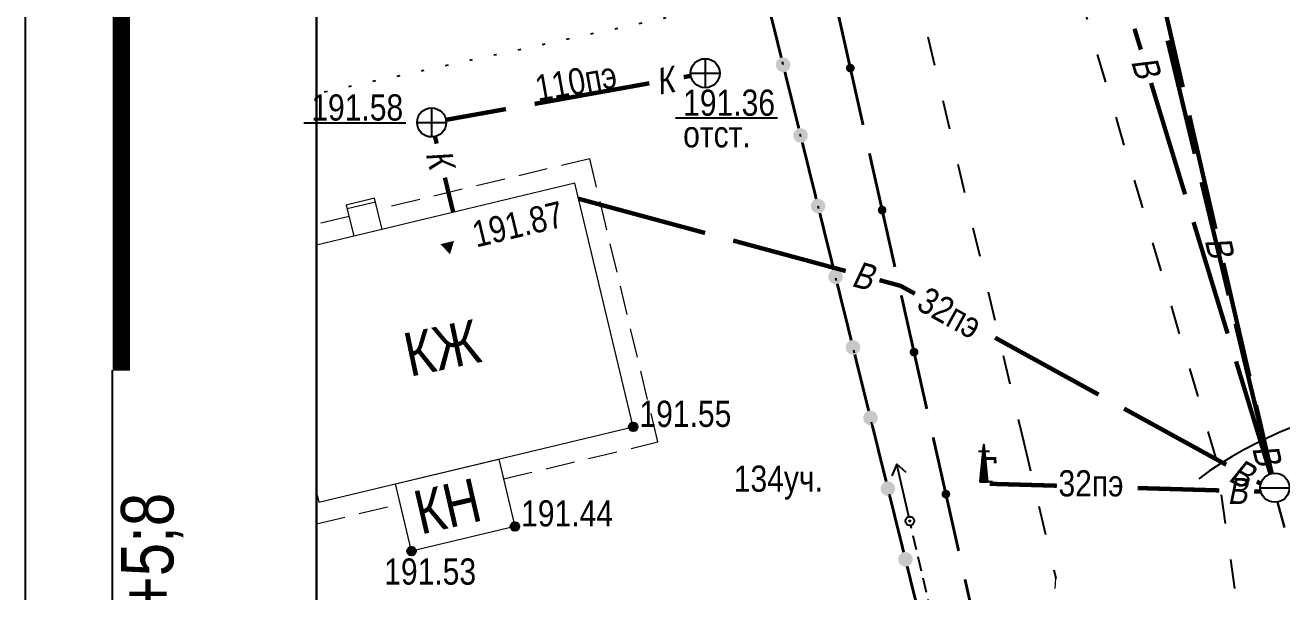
# Model space of a CAD drawing. Header units: millimetres. Extents: x 5990 to 6530, y 11480 to 11770.
# Drawn here: x 5990 to 6033.13, y 11625.38 to 11644.85 of the extents above; entities that cross this region are included whole.
import ezdxf
from ezdxf.enums import TextEntityAlignment as Align

# ---------------------------------------------------------------- set-up
doc = ezdxf.new("R2010")
doc.units = ezdxf.units.MM
for name, pattern in [('23', [3, 2, -1]), ('46200000', [3, 2, -1]), ('61342000', [4.5, 2, -2.5]), ('71999999', [1.7, 0.2, -1.5]), ('g5_01_5x1_5', [1.5, 0.75, -0.75]), ('g5_122', [5, 4, -1])]:
    doc.linetypes.add(name, pattern=pattern)
for name, color, linetype in [('01 ПЛАНШЕТ', 7, 'Continuous'), ('02 ПЛАНОВО-ВЫСОТНОЕ ОБОСНОВАНИЕ', 7, 'Continuous'), ('03 ЗДАНИЯ И ИХ ЧАСТИ', 7, 'Continuous'), ('06 ВОДОПРОВОД', 7, 'Continuous'), ('08 ЛЭП', 7, 'Continuous'), ('09 СВЯЗЬ', 7, 'Continuous'), ('10 КАНАЛИЗАЦИЯ', 7, 'Continuous'), ('13 АВТОМОБИЛЬНЫЕ ДОРОГИ', 7, 'Continuous'), ('15 РЕЛЬЕФ', 7, 'Continuous'), ('16 РАСТИТЕЛЬНОСТЬ ГРУНТЫ И БОЛОТА', 7, 'Continuous'), ('17 ОГРАЖДЕНИЯ', 7, 'Continuous')]:
    doc.layers.add(name, color=color, linetype=linetype)
doc.layers.add('18 ГРАНИЦА ТОПОСЪЕМКИ', color=7, linetype='Continuous', plot=False)
doc.styles.add('Д-431', font='ARIALNI_1.TTF', dxfattribs={"height": 0.9})
doc.styles.add('Р-131', font='ARIALN.TTF')

# ---------------------------------------------------------------- blocks, each defined once
blk = doc.blocks.new('67112000')
at = {"layer": '03 ЗДАНИЯ И ИХ ЧАСТИ', "insert": (0, 0.208), "char_height": 3, "width": 0.64708, "attachment_point": 5, "rotation": 359.26852, "style": 'Р-131'}
blk.add_mtext('КЖ', dxfattribs=at)
blk = doc.blocks.new('*U30')
at = {"insert": (0, 0), "char_height": 3, "width": 0.64708, "attachment_point": 5, "style": 'Р-131'}
blk.add_mtext('КН', dxfattribs=at)
blk = doc.blocks.new('31664000')
for p, q in [((-0.364, 2.1), (0.386, 2.1)), ((-0.084, 0), (-0.084, 1.76)), ((-0.074, 0), (-0.074, 1.86)), ((-0.064, 0), (-0.064, 1.96)), ((-0.054, 0), (-0.054, 2.06)), ((-0.044, 0), (-0.044, 2.16)), ((-0.034, 0), (-0.034, 2.26)), ((-0.014, 0), (-0.014, 2.36)), ((-0.004, 0), (-0.004, 2.47)), ((0.006, 0), (0.006, 2.56)), ((0.016, 0), (0.016, 2.45)), ((0.026, 0), (0.026, 2.35)), ((0.036, 0), (0.036, 2.25)), ((0.046, 0), (0.046, 2.15)), ((0.056, 0), (0.056, 2.04)), ((0.066, 0), (0.066, 1.94)), ((0.076, 0), (0.076, 1.84)), ((0.086, 0), (0.086, 1.74)), ((-0.164, 0), (-0.164, 0.95)), ((-0.154, 0), (-0.154, 1.05)), ((-0.144, 0), (-0.144, 1.15)), ((-0.134, 0), (-0.134, 1.25)), ((-0.124, 0), (-0.124, 1.35)), ((-0.114, 0), (-0.114, 1.45)), ((-0.104, 0), (-0.104, 1.55)), ((-0.094, 0), (-0.094, 1.66)), ((0.096, 0), (0.096, 1.63)), ((0.106, 0), (0.106, 1.53)), ((0.116, 0), (0.116, 1.43)), ((0.126, 0), (0.126, 1.33)), ((0.136, 0), (0.136, 1.22)), ((0.146, 0), (0.146, 1.12)), ((0.156, 0), (0.156, 1.02)), ((0.166, 0), (0.166, 0.92)), ((-0.254, 0), (-0.254, 0.03)), ((-0.244, 0), (-0.244, 0.13)), ((-0.234, 0), (-0.234, 0.24)), ((-0.224, 0), (-0.224, 0.34)), ((-0.214, 0), (-0.214, 0.44)), ((-0.204, 0), (-0.204, 0.54)), ((-0.194, 0), (-0.194, 0.64)), ((-0.184, 0), (-0.184, 0.74)), ((-0.174, 0), (-0.174, 0.84)), ((0.176, 0), (0.176, 0.81)), ((0.186, 0), (0.186, 0.71)), ((0.196, 0), (0.196, 0.61)), ((0.206, 0), (0.206, 0.51)), ((0.216, 0), (0.216, 0.4)), ((0.226, 0), (0.226, 0.3)), ((0.236, 0), (0.236, 0.2)), ((0.246, 0), (0.247, 0.068))]:
    blk.add_line(p, q)
for points in [[(0.586, 0), (-0.254, 0), (0.006, 2.56), (0.254, 0)], [(-0.254, 0), (0.254, 0)]]:
    blk.add_lwpolyline(points)
for points in [[(0.076, 1.7), (0.076, 1.5), (0.856, 1.7), (0.666, 1.5)], [(0.856, 1.7), (0.666, 1.5), (0.886, 1.27), (0.686, 1.26)]]:
    blk.add_trace(points)
at = {"style": 'Д-431'}
blk.add_attdef('Z', (1.487, -0.158), '', height=1.8, dxfattribs=at)
blk = doc.blocks.new('g5_115_1')
at = {"color": 0}
for points in [[(0, 0), (2, 0)], [(1.647, -0.252), (2, 0), (1.647, 0.252)]]:
    blk.add_lwpolyline(points, dxfattribs=at)
blk = doc.blocks.new('51321399')
at = {"layer": '08 ЛЭП', "xscale": 2, "yscale": 2, "zscale": 2}
blk.add_blockref('g5_115_1', (0, 0), dxfattribs=at)
blk = doc.blocks.new('*U40')
at = {"linetype": '23', "ltscale": 0.5}
blk.add_line((0, 0), (8.03, 0.305), dxfattribs=at)
for points in [[(-0.113, -0.484), (-0.28, -0.409), (-0.351, -0.348), (-0.461, -0.183), (-0.495, -0.034), (-0.487, 0.101), (-0.427, 0.248), (-0.303, 0.391), (-0.188, 0.46), (-0.019, 0.497), (0.01, 0.497), (0.147, 0.474), (0.254, 0.425), (0.363, 0.338), (0.43, 0.244), (0.474, 0.139), (0.494, 0.028), (0.483, -0.112), (0.43, -0.25), (0.348, -0.356), (0.229, -0.441), (0.099, -0.485), (-0.024, -0.496)], [(7.929, 0.027), (7.875, 0.054), (7.805, 0.114), (7.763, 0.181), (7.735, 0.3), (7.752, 0.4), (7.793, 0.479), (7.826, 0.518), (7.864, 0.549), (7.911, 0.575), (7.955, 0.59), (7.99, 0.597), (8.026, 0.6), (8.062, 0.599), (8.088, 0.594), (8.138, 0.58), (8.19, 0.553), (8.228, 0.523), (8.273, 0.471), (8.307, 0.401), (8.323, 0.319), (8.313, 0.228), (8.279, 0.15), (8.221, 0.083), (8.152, 0.038), (8.128, 0.028), (8.088, 0.016), (8.043, 0.011), (7.961, 0.019)]]:
    blk.add_wipeout(points)
for centre, radius in [((0, 0), 0.5), ((0, 0), 0.04), ((8.03, 0.305), 0.3), ((8.03, 0.305), 0.04)]:
    blk.add_circle(centre, radius)
blk = doc.blocks.new('*U44')
blk.add_lwpolyline([(-8.773, -0.021), (-1.773, -0.021)])
at = {"style": 'Д-431'}
blk.add_attdef('Z1', text='', height=1.8, dxfattribs=at).set_placement((2.048, 1.921), align=Align.TOP_LEFT)
for tag, p in [('Z2', (2.048, -2.047)), ('Z3', (-8.207, -4.031)), ('Z4', (-8.207, -6.097))]:
    blk.add_attdef(tag, p, '', height=1.8, dxfattribs=at)
blk.add_wipeout([(-0.114, -0.994), (-0.174, -0.985), (-0.244, -0.97), (-0.278, -0.961), (-0.356, -0.935), (-0.414, -0.91), (-0.492, -0.871), (-0.567, -0.824), (-0.619, -0.785), (-0.671, -0.741), (-0.711, -0.704), (-0.773, -0.635), (-0.798, -0.602), (-0.831, -0.556), (-0.864, -0.503), (-0.898, -0.44), (-0.936, -0.353), (-0.951, -0.308), (-0.966, -0.257), (-0.984, -0.18), (-0.995, -0.101), (-1, -0.027), (-0.999, 0.035), (-0.994, 0.11), (-0.988, 0.157), (-0.98, 0.197), (-0.962, 0.272), (-0.95, 0.312), (-0.936, 0.351), (-0.92, 0.391), (-0.901, 0.433), (-0.879, 0.478), (-0.872, 0.489), (-0.863, 0.505), (-0.855, 0.519), (-0.848, 0.53), (-0.838, 0.546), (-0.829, 0.559), (-0.818, 0.575), (-0.809, 0.588), (-0.802, 0.598), (-0.793, 0.609), (-0.769, 0.64), (-0.76, 0.65), (-0.749, 0.662), (-0.741, 0.671), (-0.729, 0.684), (-0.722, 0.692), (-0.711, 0.703), (-0.7, 0.714), (-0.687, 0.726), (-0.673, 0.739), (-0.665, 0.747), (-0.646, 0.763), (-0.636, 0.771), (-0.624, 0.782), (-0.61, 0.792), (-0.598, 0.802), (-0.584, 0.812), (-0.564, 0.826), (-0.554, 0.833), (-0.531, 0.847), (-0.518, 0.856), (-0.505, 0.863), (-0.49, 0.872), (-0.472, 0.881), (-0.461, 0.887), (-0.445, 0.896), (-0.427, 0.904), (-0.363, 0.932), (-0.333, 0.943), (-0.306, 0.952), (-0.267, 0.964), (-0.22, 0.976), (-0.158, 0.987), (-0.104, 0.995), (0, 1), (0.098, 0.995), (0.161, 0.987), (0.22, 0.975), (0.304, 0.953), (0.363, 0.932), (0.482, 0.876), (0.56, 0.829), (0.633, 0.774), (0.732, 0.682), (0.806, 0.593), (0.855, 0.518), (0.941, 0.339), (0.977, 0.213), (0.991, 0.132), (0.997, 0.071), (1, 0.015), (0.997, -0.08), (0.974, -0.226), (0.944, -0.33), (0.911, -0.413), (0.883, -0.469), (0.859, -0.512), (0.824, -0.566), (0.792, -0.611), (0.757, -0.653), (0.718, -0.696), (0.664, -0.748), (0.632, -0.775), (0.596, -0.803), (0.545, -0.838), (0.498, -0.867), (0.428, -0.904), (0.381, -0.925), (0.309, -0.951), (0.237, -0.972), (0.178, -0.984), (0.069, -0.998), (-0.048, -0.999)])
for points in [[(0, 1), (0, -1)], [(-1, 0), (1, 0)]]:
    blk.add_lwpolyline(points)
blk.add_circle((0, 0), 1)
blk = doc.blocks.new('*U45')
blk.add_lwpolyline([(-2.029, -3.073), (4.971, -3.073)])
at = {"style": 'Д-431'}
blk.add_attdef('Z1', text='', height=1.8, dxfattribs=at).set_placement((2.048, 1.921), align=Align.TOP_LEFT)
for tag, p in [('Z2', (2.048, -2.047)), ('Z3', (-1.463, -7.083)), ('Z4', (-1.463, -9.149))]:
    blk.add_attdef(tag, p, '', height=1.8, dxfattribs=at)
blk.add_wipeout([(-0.114, -0.994), (-0.174, -0.985), (-0.244, -0.97), (-0.278, -0.961), (-0.356, -0.935), (-0.414, -0.91), (-0.492, -0.871), (-0.567, -0.824), (-0.619, -0.785), (-0.671, -0.741), (-0.711, -0.704), (-0.773, -0.635), (-0.798, -0.602), (-0.831, -0.556), (-0.864, -0.503), (-0.898, -0.44), (-0.936, -0.353), (-0.951, -0.308), (-0.966, -0.257), (-0.984, -0.18), (-0.995, -0.101), (-1, -0.027), (-0.999, 0.035), (-0.994, 0.11), (-0.988, 0.157), (-0.98, 0.197), (-0.962, 0.272), (-0.95, 0.312), (-0.936, 0.351), (-0.92, 0.391), (-0.901, 0.433), (-0.879, 0.478), (-0.872, 0.489), (-0.863, 0.505), (-0.855, 0.519), (-0.848, 0.53), (-0.838, 0.546), (-0.829, 0.559), (-0.818, 0.575), (-0.809, 0.588), (-0.802, 0.598), (-0.793, 0.609), (-0.769, 0.64), (-0.76, 0.65), (-0.749, 0.662), (-0.741, 0.671), (-0.729, 0.684), (-0.722, 0.692), (-0.711, 0.703), (-0.7, 0.714), (-0.687, 0.726), (-0.673, 0.739), (-0.665, 0.747), (-0.646, 0.763), (-0.636, 0.771), (-0.624, 0.782), (-0.61, 0.792), (-0.598, 0.802), (-0.584, 0.812), (-0.564, 0.826), (-0.554, 0.833), (-0.531, 0.847), (-0.518, 0.856), (-0.505, 0.863), (-0.49, 0.872), (-0.472, 0.881), (-0.461, 0.887), (-0.445, 0.896), (-0.427, 0.904), (-0.363, 0.932), (-0.333, 0.943), (-0.306, 0.952), (-0.267, 0.964), (-0.22, 0.976), (-0.158, 0.987), (-0.104, 0.995), (0, 1), (0.098, 0.995), (0.161, 0.987), (0.22, 0.975), (0.304, 0.953), (0.363, 0.932), (0.482, 0.876), (0.56, 0.829), (0.633, 0.774), (0.732, 0.682), (0.806, 0.593), (0.855, 0.518), (0.941, 0.339), (0.977, 0.213), (0.991, 0.132), (0.997, 0.071), (1, 0.015), (0.997, -0.08), (0.974, -0.226), (0.944, -0.33), (0.911, -0.413), (0.883, -0.469), (0.859, -0.512), (0.824, -0.566), (0.792, -0.611), (0.757, -0.653), (0.718, -0.696), (0.664, -0.748), (0.632, -0.775), (0.596, -0.803), (0.545, -0.838), (0.498, -0.867), (0.428, -0.904), (0.381, -0.925), (0.309, -0.951), (0.237, -0.972), (0.178, -0.984), (0.069, -0.998), (-0.048, -0.999)])
for points in [[(0, 1), (0, -1)], [(-1, 0), (1, 0)]]:
    blk.add_lwpolyline(points)
blk.add_circle((0, 0), 1)
blk = doc.blocks.new('48100000')
at = {"color": 7}
blk.add_solid([(-0.075, 0), (-0.555, 0.83), (0.405, 0.83)], dxfattribs=at)
at = {"color": 7, "style": 'Д-431'}
blk.add_attdef('Z', (1.781, -0.064), '', height=1.8, dxfattribs=at)
blk = doc.blocks.new('51361400a')
blk.add_lwpolyline([(1.933, -0.021), (8.933, -0.021)])
at = {"style": 'Д-431'}
blk.add_attdef('Z1', text='', height=1.8, dxfattribs=at).set_placement((2.048, 1.921), align=Align.TOP_LEFT)
for tag, p in [('Z2', (2.048, -2.047)), ('Z3', (2.099, -4.041)), ('Z4', (2.099, -6.107))]:
    blk.add_attdef(tag, p, '', height=1.8, dxfattribs=at)
blk.add_wipeout([(-0.114, -0.994), (-0.174, -0.985), (-0.244, -0.97), (-0.278, -0.961), (-0.356, -0.935), (-0.414, -0.91), (-0.492, -0.871), (-0.567, -0.824), (-0.619, -0.785), (-0.671, -0.741), (-0.711, -0.704), (-0.773, -0.635), (-0.798, -0.602), (-0.831, -0.556), (-0.864, -0.503), (-0.898, -0.44), (-0.936, -0.353), (-0.951, -0.308), (-0.966, -0.257), (-0.984, -0.18), (-0.995, -0.101), (-1, -0.027), (-0.999, 0.035), (-0.994, 0.11), (-0.988, 0.157), (-0.98, 0.197), (-0.962, 0.272), (-0.95, 0.312), (-0.936, 0.351), (-0.92, 0.391), (-0.901, 0.433), (-0.879, 0.478), (-0.872, 0.489), (-0.863, 0.505), (-0.855, 0.519), (-0.848, 0.53), (-0.838, 0.546), (-0.829, 0.559), (-0.818, 0.575), (-0.809, 0.588), (-0.802, 0.598), (-0.793, 0.609), (-0.769, 0.64), (-0.76, 0.65), (-0.749, 0.662), (-0.741, 0.671), (-0.729, 0.684), (-0.722, 0.692), (-0.711, 0.703), (-0.7, 0.714), (-0.687, 0.726), (-0.673, 0.739), (-0.665, 0.747), (-0.646, 0.763), (-0.636, 0.771), (-0.624, 0.782), (-0.61, 0.792), (-0.598, 0.802), (-0.584, 0.812), (-0.564, 0.826), (-0.554, 0.833), (-0.531, 0.847), (-0.518, 0.856), (-0.505, 0.863), (-0.49, 0.872), (-0.472, 0.881), (-0.461, 0.887), (-0.445, 0.896), (-0.427, 0.904), (-0.363, 0.932), (-0.333, 0.943), (-0.306, 0.952), (-0.267, 0.964), (-0.22, 0.976), (-0.158, 0.987), (-0.104, 0.995), (0, 1), (0.098, 0.995), (0.161, 0.987), (0.22, 0.975), (0.304, 0.953), (0.363, 0.932), (0.482, 0.876), (0.56, 0.829), (0.633, 0.774), (0.732, 0.682), (0.806, 0.593), (0.855, 0.518), (0.941, 0.339), (0.977, 0.213), (0.991, 0.132), (0.997, 0.071), (1, 0.015), (0.997, -0.08), (0.974, -0.226), (0.944, -0.33), (0.911, -0.413), (0.883, -0.469), (0.859, -0.512), (0.824, -0.566), (0.792, -0.611), (0.757, -0.653), (0.718, -0.696), (0.664, -0.748), (0.632, -0.775), (0.596, -0.803), (0.545, -0.838), (0.498, -0.867), (0.428, -0.904), (0.381, -0.925), (0.309, -0.951), (0.237, -0.972), (0.178, -0.984), (0.069, -0.998), (-0.048, -0.999)])
blk.add_lwpolyline([(-1, 0), (1, 0)])
blk.add_circle((0, 0), 1)
blk = doc.blocks.new('g5_330')
blk.add_hatch(color=0).paths.add_polyline_path([(0.15, 0, 1), (-0.15, 0, 1)])
at = {"color": 0}
blk.add_circle((0, 0), 0.15, dxfattribs=at)

msp = doc.modelspace()

# ---------------------------------------------------------------- hatches: boundary and pattern name
at = {"layer": '09 СВЯЗЬ', "linetype": 'Continuous', "ltscale": 0.5}
for points in [[(6018.353, 11643.231, 1), (6018.287, 11643.524, 1)], [(6019.446, 11638.352, 1), (6019.38, 11638.645, 1)], [(6020.539, 11633.473, 1), (6020.474, 11633.766, 1)], [(6021.632, 11628.594, 1), (6021.567, 11628.887, 1)]]:
    msp.add_hatch(color=5, dxfattribs=at).paths.add_polyline_path(points)
at = {"layer": '17 ОГРАЖДЕНИЯ', "linetype": 'Continuous', "ltscale": 0.5}
for points in [[(6016.073, 11643.247, 1), (6015.953, 11643.732, 1)], [(6016.673, 11640.82, 1), (6016.553, 11641.305, 1)], [(6017.272, 11638.393, 1), (6017.152, 11638.878, 1)], [(6017.872, 11635.966, 1), (6017.752, 11636.451, 1)], [(6018.472, 11633.539, 1), (6018.352, 11634.024, 1)], [(6019.071, 11631.112, 1), (6018.951, 11631.597, 1)], [(6019.671, 11628.685, 1), (6019.551, 11629.17, 1)], [(6020.271, 11626.258, 1), (6020.151, 11626.743, 1)]]:
    msp.add_hatch(color=256, dxfattribs=at).paths.add_polyline_path(points)

# ---------------------------------------------------------------- linework, layer by layer
at = {"layer": '01 ПЛАНШЕТ', "color": 7, "const_width": 0.6}
msp.add_lwpolyline([(5993.3, 11756.7), (5993.3, 11632.987)], dxfattribs=at)
at = {"layer": '01 ПЛАНШЕТ', "color": 7}
msp.add_lwpolyline([(5993, 11617), (5993, 11633)], dxfattribs=at)
at = {"layer": '02 ПЛАНОВО-ВЫСОТНОЕ ОБОСНОВАНИЕ'}
msp.add_lwpolyline([(6000, 11500), (6250, 11500), (6250, 11750), (6000, 11750)], close=True, dxfattribs=at)
at = {"layer": '03 ЗДАНИЯ И ИХ ЧАСТИ', "color": 7, "linetype": '46200000', "lineweight": 15, "ltscale": 0.5}
for points in [[(6006.418, 11629.261), (6011.714, 11630.533), (6009.377, 11640.264), (6002.088, 11638.514)], [(6001.116, 11638.28), (6000, 11638.012)], [(6000, 11627.72), (6002.869, 11628.409)]]:
    msp.add_lwpolyline(points, dxfattribs=at)
at = {"layer": '03 ЗДАНИЯ И ИХ ЧАСТИ', "color": 7, "lineweight": 15}
for points in [[(6000, 11628.793), (6000.08, 11628.459), (6010.87, 11631.05), (6008.86, 11639.42), (6000, 11637.292)], [(6002.251, 11637.833), (6001.994, 11638.903), (6001.022, 11638.669), (6001.279, 11637.599)], [(6001.051, 11638.548), (6002.024, 11638.781)]]:
    msp.add_lwpolyline(points, dxfattribs=at)
msp.add_lwpolyline([(6006.255, 11629.942), (6006.81, 11627.63), (6003.261, 11626.778), (6002.705, 11629.089)], close=True, dxfattribs=at)
at = {"layer": '06 ВОДОПРОВОД', "color": 94, "linetype": 'Continuous', "ltscale": 0.5, "const_width": 0.15}
for points in [[(6028.835, 11646.62), (6029.731, 11642.721)], [(6030.142, 11640.432), (6029.209, 11644.321)], [(6028.641, 11642.865), (6029.808, 11639.039)], [(6029.955, 11641.747), (6030.851, 11637.848)], [(6031.308, 11635.57), (6030.375, 11639.459)], [(6030.1, 11638.082), (6031.268, 11634.257)], [(6018.162, 11636.406), (6014.301, 11637.451)], [(6031.12, 11636.679), (6032.017, 11632.781)], [(6032.474, 11630.708), (6031.541, 11634.597)], [(6031.22, 11629.751), (6027.715, 11631.678)]]:
    msp.add_lwpolyline(points, dxfattribs=at)
at = {"layer": '06 ВОДОПРОВОД', "color": 94, "linetype": 'Continuous', "ltscale": 0.5, "flags": 128}
for points in [[(6028.072, 11644.73, 0.15, 0.15, 0), (6028.291, 11644.013, 0, 0, 0)], [(6020.536, 11635.626, 0.15, 0.15, 0), (6020.044, 11635.896, 0.15, 0.15, 0), (6019.32, 11636.092, 0, 0, 0)], [(6032.929, 11628.811, 0.15, 0.15, 0), (6032.754, 11629.541, 0, 0, 0)], [(6032.929, 11628.811, 0.15, 0.15, 0), (6032.272, 11629.173, 0, 0, 0)], [(6032.929, 11628.811, 0.15, 0.15, 0), (6032.179, 11628.833, 0, 0, 0)]]:
    msp.add_lwpolyline(points, format="xyseb", dxfattribs=at)
at = {"layer": '06 ВОДОПРОВОД', "color": 94, "ltscale": 0.5, "const_width": 0.15}
for points in [[(6013.336, 11637.712), (6008.987, 11638.889)], [(6026.839, 11632.16), (6023.286, 11634.114)], [(6031.559, 11633.3), (6032.929, 11628.811)], [(6032.241, 11631.806), (6032.929, 11628.811)], [(6030.98, 11628.868), (6028.18, 11628.949)]]:
    msp.add_lwpolyline(points, dxfattribs=at)
at = {"layer": '06 ВОДОПРОВОД', "color": 94, "ltscale": 0.5, "flags": 128}
msp.add_lwpolyline([(6025.408, 11629.029, 0.15, 0.15, 0), (6023.105, 11629.095, 0, 0, 0)], format="xyseb", dxfattribs=at)
at = {"layer": '09 СВЯЗЬ', "color": 5, "ltscale": 0.5}
msp.add_lwpolyline([(6018.757, 11641.426, 0.1, 0.1, 0), (6018.32, 11643.378, 0.1, 0.1, 0), (6017.71, 11646.1, 0, 0, 0)], format="xyseb", dxfattribs=at)
at = {"layer": '09 СВЯЗЬ', "color": 5, "linetype": 'Continuous', "ltscale": 0.5}
for points in [[(6019.85, 11636.547, 0.1, 0.1, 0), (6019.413, 11638.499, 0.1, 0.1, 0), (6018.976, 11640.45, 0, 0, 0)], [(6020.944, 11631.668, 0.1, 0.1, 0), (6020.506, 11633.62, 0.1, 0.1, 0), (6020.069, 11635.571, 0, 0, 0)], [(6022.037, 11626.789, 0.1, 0.1, 0), (6021.6, 11628.741, 0.1, 0.1, 0), (6021.162, 11630.692, 0, 0, 0)]]:
    msp.add_lwpolyline(points, format="xyseb", dxfattribs=at)
at = {"layer": '09 СВЯЗЬ', "color": 5, "linetype": 'Continuous', "ltscale": 0.5, "flags": 128}
msp.add_lwpolyline([(6023.13, 11621.91, 0.1, 0.1, 0), (6022.693, 11623.862, 0.1, 0.1, 0), (6022.255, 11625.813, 0, 0, 0)], format="xyseb", dxfattribs=at)
at = {"layer": '10 КАНАЛИЗАЦИЯ', "color": 34, "linetype": 'Continuous', "ltscale": 0.5, "flags": 128}
for points in [[(6013.34, 11643.2, 0.15, 0.15, 0), (6012.602, 11643.067, 0, 0, 0)], [(6003.95, 11641.51, 0.15, 0.15, 0), (6004.125, 11640.781, 0, 0, 0)]]:
    msp.add_lwpolyline(points, format="xyseb", dxfattribs=at)
at = {"layer": '10 КАНАЛИЗАЦИЯ', "color": 34, "linetype": 'Continuous', "ltscale": 0.5, "const_width": 0.15}
msp.add_lwpolyline([(6011.421, 11642.855), (6007.484, 11642.146)], dxfattribs=at)
at = {"layer": '10 КАНАЛИЗАЦИЯ', "color": 34, "ltscale": 0.5, "const_width": 0.15}
for points in [[(6006.5, 11641.969), (6003.95, 11641.51)], [(6004.405, 11639.614), (6004.692, 11638.419)]]:
    msp.add_lwpolyline(points, dxfattribs=at)
at = {"layer": '15 РЕЛЬЕФ', "color": 32, "linetype": 'Continuous', "ltscale": 0.5, "elevation": 190.933}
msp.add_lwpolyline([(6065.504, 11624.195, 0.002812), (6054.656, 11627.191, -0.034613), (6044.014, 11630.873, 0.26522), (6030.275, 11629.268)], format="xyb", dxfattribs=at)
at = {"layer": '15 РЕЛЬЕФ'}
for p in [(6010.87, 11631.05, 191.55), (6006.81, 11627.63, 191.44), (6003.26, 11626.78, 191.53)]:
    msp.add_point(p, dxfattribs=at)
at = {"layer": '16 РАСТИТЕЛЬНОСТЬ ГРУНТЫ И БОЛОТА', "color": 7, "linetype": '71999999', "ltscale": 0.5, "elevation": 191.29, "flags": 128}
msp.add_lwpolyline([(6021.11, 11622.86), (6015.43, 11645.85), (6000, 11642.494)], dxfattribs=at)
at = {"layer": '17 ОГРАЖДЕНИЯ', "color": 7, "ltscale": 0.5, "const_width": 0.1}
msp.add_lwpolyline([(6015.953, 11643.732), (6015.43, 11645.85)], dxfattribs=at)
at = {"layer": '17 ОГРАЖДЕНИЯ', "color": 7, "linetype": 'Continuous', "ltscale": 0.5, "const_width": 0.1}
for points in [[(6016.553, 11641.305), (6016.073, 11643.247)], [(6017.152, 11638.878), (6016.673, 11640.82)], [(6017.752, 11636.451), (6017.272, 11638.393)], [(6018.352, 11634.024), (6017.872, 11635.966)], [(6018.951, 11631.597), (6018.472, 11633.539)], [(6019.551, 11629.17), (6019.071, 11631.112)], [(6020.151, 11626.743), (6019.671, 11628.685)], [(6020.75, 11624.316), (6020.271, 11626.258)]]:
    msp.add_lwpolyline(points, dxfattribs=at)

# ---------------------------------------------------------------- block references
at = {"layer": '03 ЗДАНИЯ И ИХ ЧАСТИ'}
ref = msp.add_blockref('48100000', (6004.619, 11636.989), dxfattribs=dict(at, xscale=0.4999999999999999, yscale=0.4999999999999999, zscale=0.4999999999999999, rotation=13.50350009374667))
ref.add_attrib('Z', '191.87', (6005.482, 11637.21), dxfattribs={"layer": '0', "color": 7, "height": 0.9, "rotation": 13.5035, "style": 'Д-431'})
for name, p, xscale, yscale, zscale, rotation in [('67112000', (6004.334, 11633.665), 0.4999999999984998, 0.4999999999984998, 0.4999999999984998, 12.5134232566128), ('*U30', (6004.496, 11628.327), 0.4999999999999997, 0.4999999999999997, 0.4999999999999997, 13)]:
    msp.add_blockref(name, p, dxfattribs=dict(at, xscale=xscale, yscale=yscale, zscale=zscale, rotation=rotation))
at = {"layer": '06 ВОДОПРОВОД', "xscale": 0.5, "yscale": 0.5, "zscale": 0.5}
msp.add_blockref('31664000', (6022.901, 11629.163, 382.51), dxfattribs=at)
at = {"layer": '08 ЛЭП', "color": 7, "xscale": 0.5, "yscale": 0.5, "zscale": 0.5, "rotation": 103.0108553786503}
msp.add_blockref('51321399', (6020.364, 11627.819, 383.34), dxfattribs=at)
at = {"layer": '15 РЕЛЬЕФ', "color": 7, "lineweight": 15}
for p in [(6010.87, 11631.05, 191.55), (6006.81, 11627.63, 191.44), (6003.26, 11626.78, 191.53)]:
    msp.add_blockref('g5_330', p, dxfattribs=at)

# ---------------------------------------------------------------- texts
at = {"layer": '01 ПЛАНШЕТ', "color": 7, "style": 'Р-131'}
msp.add_text('+11+5;8', height=1.8, rotation=89.9544, dxfattribs=at).set_placement((5995.088, 11625), align=Align.CENTER)
at = {"layer": '03 ЗДАНИЯ И ИХ ЧАСТИ', "color": 7, "style": 'Д-431'}
msp.add_text('134уч.', height=0.9, dxfattribs=at).set_placement((6014.32, 11628.821))
at = {"layer": '06 ВОДОПРОВОД', "color": 7, "linetype": 'Continuous', "ltscale": 0.5, "style": 'Д-431', "oblique": 10}
for rotation, p in [(286.9679, (6027.945, 11643.603)), (282.9475, (6030.478, 11637.464)), (344.8551, (6018.325, 11635.896)), (283.4887, (6032.104, 11630.32)), (331.1942, (6031.258, 11629.217)), (358.3452, (6031.257, 11628.409))]:
    msp.add_text('В', height=0.9, rotation=rotation, dxfattribs=at).set_placement(p)
at = {"layer": '06 ВОДОПРОВОД', "style": 'Д-431'}
msp.add_text('32пэ', height=0.9, rotation=331.047, dxfattribs=at).set_placement((6020.541, 11635.115))
msp.add_text('32пэ', height=0.9, dxfattribs=at).set_placement((6025.464, 11628.662))
at = {"layer": '10 КАНАЛИЗАЦИЯ', "color": 7, "linetype": 'Continuous', "ltscale": 0.5, "style": 'Д-431', "oblique": 10}
for rotation, p in [(10.2028, (6011.735, 11642.454)), (283.5035, (6003.743, 11640.444))]:
    msp.add_text('К', height=0.9, rotation=rotation, dxfattribs=at).set_placement(p)
at = {"layer": '10 КАНАЛИЗАЦИЯ', "style": 'Д-431'}
msp.add_text('110пэ', height=0.9, rotation=10.2028, dxfattribs=at).set_placement((6007.598, 11642.227, 191.493))
at = {"layer": '15 РЕЛЬЕФ', "color": 7, "lineweight": 25, "style": 'Д-431'}
for s, p in [('191.55', (6011.083, 11631.05, 191.55)), ('191.44', (6007.023, 11627.63, 191.44)), ('191.53', (6002.324, 11625.631, 191.53))]:
    msp.add_text(s, height=0.9, dxfattribs=at).set_placement(p)

# ---------------------------------------------------------------- next in the draw order: block references
at = {"layer": '06 ВОДОПРОВОД', "xscale": 0.5, "yscale": 0.5, "zscale": 0.5}
msp.add_blockref('51361400a', (6032.89, 11628.96, 191.02), dxfattribs=at).add_auto_attribs({'Z1': '191.02', 'Z2': '189.44'})
at = {"layer": '08 ЛЭП', "color": 7, "xscale": 0.4999999999999999, "yscale": 0.4999999999999999, "zscale": 0.4999999999999999, "rotation": 100.8712228299492}
msp.add_blockref('*U40', (6021.271, 11623.902, 383.18), dxfattribs=at)
at = {"layer": '10 КАНАЛИЗАЦИЯ'}
ref = msp.add_blockref('*U45', (6013.34, 11643.2, 191.36), dxfattribs=dict(at, xscale=0.5, yscale=0.5, zscale=0.5))
ref.add_attrib('Z1', '191.36', dxfattribs={"layer": '0', "height": 0.9, "style": 'Д-431'}).set_placement((6012.583, 11642.639, 191.36), align=Align.TOP_LEFT)
ref.add_attrib('Z2', 'отст.', (6012.583, 11640.655, 191.36), dxfattribs={"layer": '0', "height": 0.9, "style": 'Д-431'})
ref = msp.add_blockref('*U44', (6003.95, 11641.51), dxfattribs=dict(at, xscale=0.5, yscale=0.5, zscale=0.5))
ref.add_attrib('Z1', '191.58', dxfattribs={"layer": '0', "height": 0.9, "style": 'Д-431'}).set_placement((5999.821, 11642.475), align=Align.TOP_LEFT)

# ---------------------------------------------------------------- next in the draw order: linework, layer by layer
at = {"layer": '01 ПЛАНШЕТ', "color": 7}
msp.add_lwpolyline([(5990, 11480), (6260, 11480), (6260, 11770), (5990, 11770)], close=True, dxfattribs=at)
at = {"layer": '06 ВОДОПРОВОД', "color": 82, "linetype": 'g5_122', "lineweight": 30}
msp.add_lwpolyline([(6044.987, 11584.159), (6032.979, 11628.468)], dxfattribs=at)
at = {"layer": '13 АВТОМОБИЛЬНЫЕ ДОРОГИ', "linetype": '61342000', "ltscale": 0.5, "elevation": 229.631}
msp.add_lwpolyline([(6031.513, 11625.503), (6030.887, 11629.934), (6023.92, 11653.695), (6020.069, 11666.83), (6013.994, 11694.072), (6009.898, 11711.178), (6004.38, 11738.675), (6001.405, 11750)], dxfattribs=at)
at = {"layer": '13 АВТОМОБИЛЬНЫЕ ДОРОГИ', "linetype": '61342000', "ltscale": 0.5, "elevation": 191.55}
msp.add_lwpolyline([(6000, 11734.089), (6004.595, 11714.928), (6010.6, 11690.625), (6016.212, 11665.45), (6019.427, 11651.024), (6024.269, 11630.517), (6025.371, 11625.85, -0.000191), (6025.371, 11625.845, -0.000191)], format="xyb", dxfattribs=at)
at = {"layer": '13 АВТОМОБИЛЬНЫЕ ДОРОГИ', "color": 7, "linetype": 'g5_01_5x1_5', "lineweight": 15}
msp.add_lwpolyline([(6000, 11614.541), (6019.429, 11619.063, 0.091575), (6022.497, 11620.454, 0.240984), (6025.371, 11625.85)], format="xyb", dxfattribs=at)
at = {"layer": '18 ГРАНИЦА ТОПОСЪЕМКИ', "color": 2, "lineweight": 30}
msp.add_lwpolyline([(6045.062, 11589.511), (6070.615, 11595.602), (6065.504, 11624.195), (6064.18, 11629.26), (6059.884, 11654.529), (6051.273, 11705.187), (6032.172, 11750), (6000, 11750), (6000, 11616.876)], dxfattribs=at)

doc.saveas('drawing.dxf')
